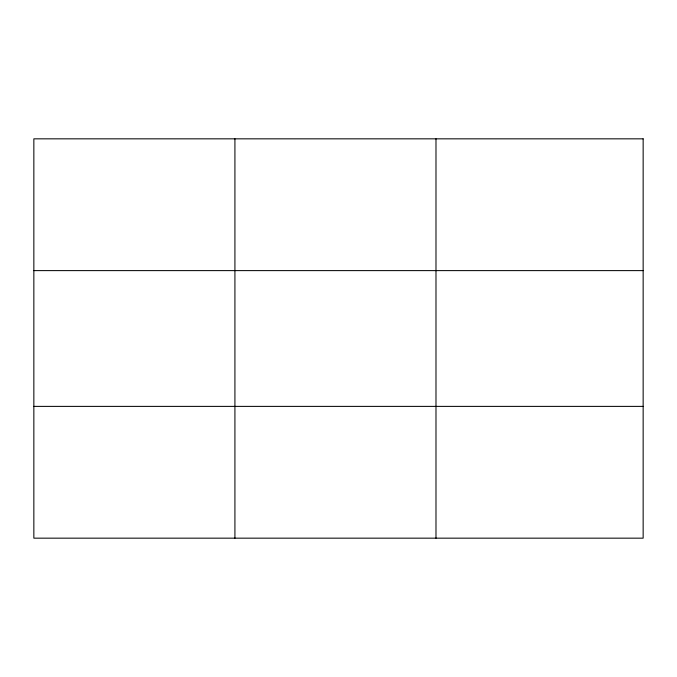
<?xml version="1.0" encoding="UTF-8"?>
<svg xmlns="http://www.w3.org/2000/svg" width="677" height="677" viewBox="0 0 677 677"><rect width="100%" height="100%" fill="white"/><g stroke="black" fill="none" stroke-linecap="round" stroke-linejoin="round"><path stroke-width="1.02" d="M234.919 538.164L234.919 138.836M435.988 538.164L435.988 138.836M33.85 270.614L643.15 270.614M33.85 406.386L643.15 406.386M643.15 138.836L643.15 538.164L33.85 538.164L33.85 138.836L643.15 138.836"/></g></svg>
